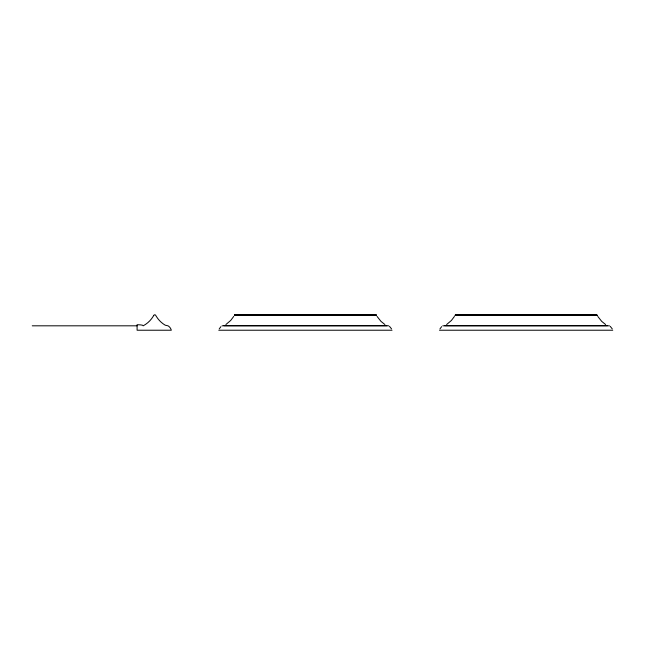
<?xml version="1.0" encoding="UTF-8"?>
<svg xmlns="http://www.w3.org/2000/svg" width="645" height="645" viewBox="0 0 645 645"><rect width="100%" height="100%" fill="white"/><g stroke="black" fill="none" stroke-linecap="round" stroke-linejoin="round"><path stroke-width="0.97" d="M219.244 328.894L220.929 326.644M439.963 328.894L441.656 326.644M233.716 316.445L230.684 320.468L225.895 324.532M454.435 316.445L451.403 320.468L446.622 324.532M234.893 314.857L375.898 314.857M455.612 314.857L596.617 314.857M234.699 314.962L376.083 314.962M455.426 314.962L596.81 314.962M234.538 315.099L376.253 315.099M455.257 315.099L596.98 315.099M234.393 315.268L376.39 315.268M455.12 315.268L597.117 315.268M234.345 315.357L376.446 315.357M455.064 315.357L597.165 315.357M223.976 325.677L386.815 325.677M444.695 325.677L607.534 325.677M32.25 325.814L137.095 325.814M222.073 325.814L388.717 325.814M442.793 325.814L609.436 325.814M218.76 330.224L392.031 330.224M439.487 330.224L612.75 330.224M605.615 324.532L601.704 321.371L597.802 316.445M384.896 324.532L380.977 321.371L377.075 316.445M610.218 326.346L612.266 328.894M389.499 326.346L391.547 328.894M153.695 315.558L153.147 316.445A25.687 25.687 0 0 1 143.166 325.814L142.609 325.257A23.301 23.301 0 0 0 140.328 324.87L137.095 324.709L137.095 330.224L171.304 330.224A7.176 7.176 0 0 0 167.998 325.814L165.241 325.201A25.687 25.687 0 0 1 156.356 316.445L155.808 315.558A1.105 1.105 0 0 0 153.695 315.558"/></g></svg>
